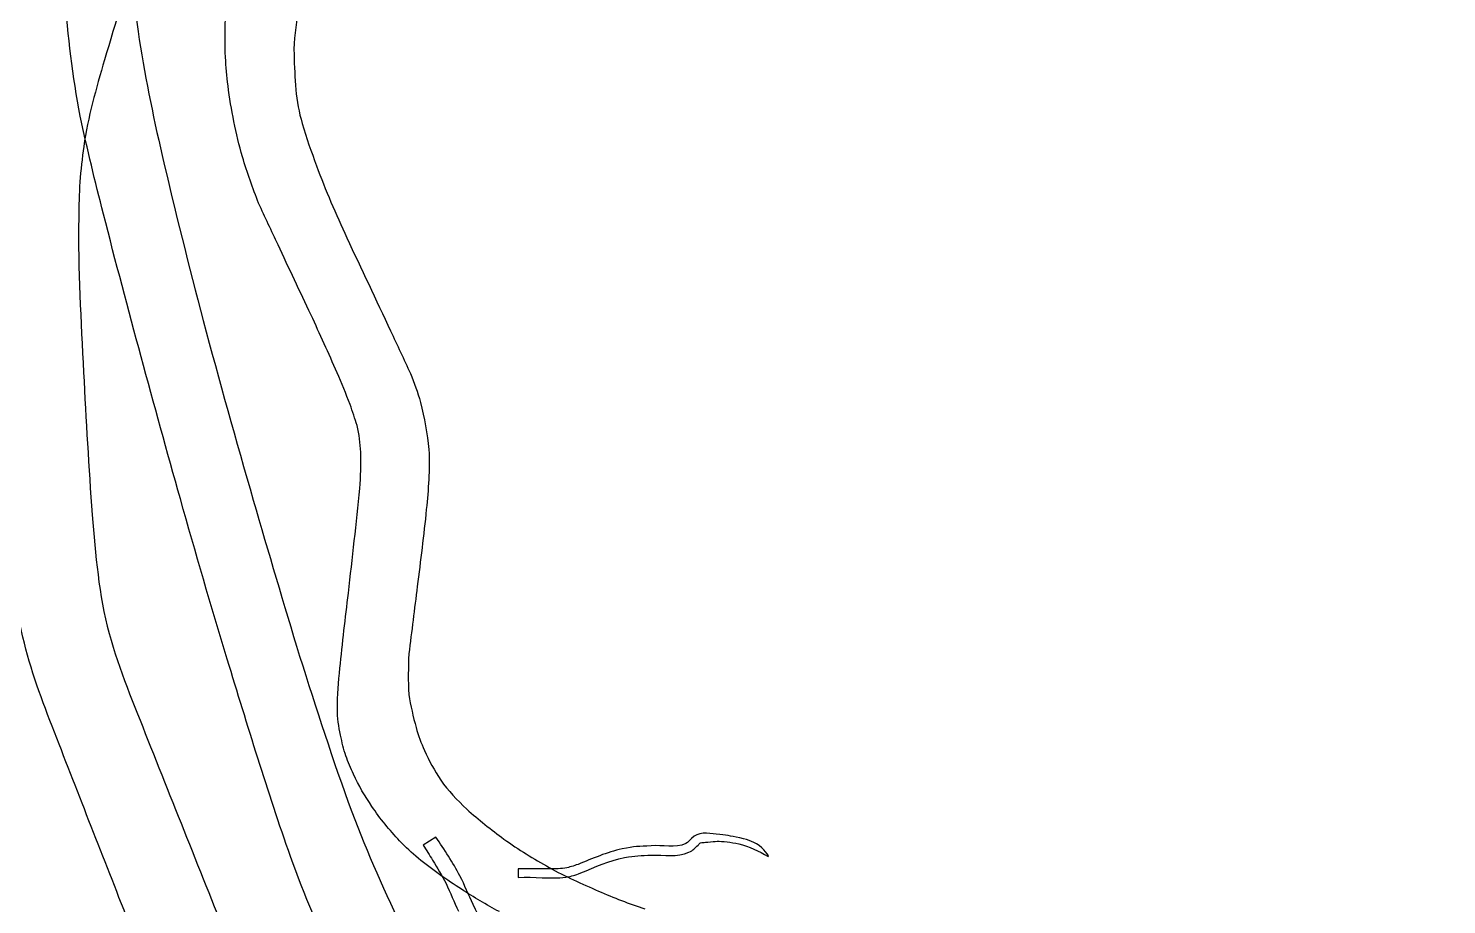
# Model space of a CAD drawing. Extents: x 5.1 to 86.3, y 5.1 to 86.3.
# Drawn here: x 45.26 to 66.63, y 30.43 to 43.63 of the extents above; entities that cross this region are included whole.
import ezdxf

# ---------------------------------------------------------------- set-up
doc = ezdxf.new("R2010")
doc.units = 0
doc.layers.add('View004', color=7, linetype='CONTINUOUS')

msp = doc.modelspace()

# ---------------------------------------------------------------- linework, layer by layer
at = {"layer": 'View004', "color": 1}
for p, q in [((51.401916, 31.445721), (51.210734, 31.322129)), ((51.210734, 31.322129), (51.210723, 31.322158)), ((56.407031, 31.152118), (56.413947, 31.160326)), ((56.413947, 31.160326), (56.413947, 31.160326)), ((52.641312, 30.967533), (52.64344, 30.836415)), ((52.64344, 30.836415), (52.643403, 30.836542))]:
    msp.add_line(p, q, dxfattribs=at)
at = {"layer": 'View004', "color": 3}
for points in [[(7.701295, 45.701241), (7.701295, 24.714421), (24.714474, 7.701243), (45.701294, 7.701243)], [(45.701294, 7.701243), (66.688114, 7.701243), (83.701293, 24.714421), (83.701293, 45.701241)]]:
    msp.add_open_spline(points, degree=3, dxfattribs=at)
at = {"layer": 'View004', "color": 1}
for points in [[(46.748421, 45.291037), (46.771874, 44.717915), (46.840203, 44.147791), (46.915532, 43.579536)], [(46.931903, 44.855655), (46.74928, 44.2905), (46.579323, 43.721338), (46.409712, 43.15218)], [(46.045362, 42.305726), (45.928285, 42.905438), (45.85758, 43.513409), (45.817148, 44.122869)], [(49.326182, 43.883129), (49.294984, 43.668639), (49.25595, 43.453427), (49.264721, 43.235733)], [(48.231797, 43.193839), (48.226553, 43.384026), (48.220215, 43.574435), (48.23115, 43.764552)], [(46.915532, 43.579536), (47.011059, 42.952767), (47.135151, 42.33056), (47.279644, 41.713302)], [(48.271158, 42.765152), (48.254073, 42.907604), (48.240682, 43.050644), (48.231797, 43.193839)], [(49.264721, 43.235733), (49.268977, 43.0584), (49.277625, 42.881077), (49.292005, 42.704266)], [(46.409712, 43.15218), (46.284916, 42.723665), (46.158963, 42.293374), (46.098372, 41.850104)], [(48.360406, 42.224613), (48.324253, 42.403686), (48.292295, 42.583629), (48.271158, 42.765152)], [(49.292005, 42.704266), (49.308793, 42.53241), (49.337863, 42.361225), (49.389119, 42.196084)], [(46.393766, 40.830816), (46.270654, 41.320737), (46.148201, 41.811104), (46.045362, 42.305726)], [(48.488698, 41.691119), (48.436311, 41.866469), (48.398699, 42.045797), (48.360406, 42.224613)], [(49.389119, 42.196084), (49.45039, 41.980084), (49.525233, 41.768342), (49.603819, 41.558119)], [(46.098372, 41.850104), (46.044176, 41.494787), (46.022584, 41.135363), (46.021283, 40.776137)], [(47.279644, 41.713302), (47.471385, 40.880941), (47.679373, 40.052421), (47.898191, 39.226786)], [(48.731726, 40.993065), (48.644473, 41.223504), (48.556796, 41.454121), (48.488698, 41.691119)], [(49.603819, 41.558119), (49.738383, 41.19028), (49.896058, 40.831413), (50.05841, 40.475133)], [(47.553597, 36.538453), (47.151939, 37.965108), (46.762336, 39.395238), (46.393766, 40.830816)], [(49.023479, 40.367834), (48.926586, 40.576396), (48.826882, 40.78377), (48.731726, 40.993065)], [(46.021283, 40.776137), (46.010392, 39.998622), (46.055194, 39.22181), (46.09425, 38.445601)], [(50.05841, 40.475133), (50.278492, 40.006565), (50.500713, 39.539006), (50.719313, 39.069741)], [(49.520723, 39.309673), (49.35585, 39.662801), (49.187865, 40.014473), (49.023479, 40.367834)], [(49.913682, 38.441082), (49.785765, 38.731983), (49.655363, 39.021811), (49.520723, 39.309673)], [(47.898191, 39.226786), (48.136441, 38.321728), (48.392449, 37.421473), (48.650365, 36.521858)], [(50.719313, 39.069741), (50.818611, 38.856612), (50.919712, 38.644273), (51.017894, 38.430654)], [(46.09425, 38.445601), (46.131536, 37.729652), (46.172485, 37.013837), (46.224596, 36.298807)], [(50.108906, 37.960797), (50.04806, 38.122591), (49.983826, 38.283072), (49.913682, 38.441082)], [(51.017894, 38.430654), (51.078527, 38.289158), (51.128059, 38.142995), (51.167815, 37.994327)], [(50.214395, 37.643421), (50.181031, 37.749679), (50.148397, 37.85657), (50.108906, 37.960797)], [(51.167815, 37.994327), (51.228258, 37.760548), (51.270334, 37.522094), (51.296662, 37.282172)], [(50.270103, 37.242875), (50.263795, 37.377681), (50.245837, 37.512116), (50.214395, 37.643421)], [(50.255367, 36.697042), (50.26891, 36.878624), (50.27933, 37.0608), (50.270103, 37.242875)], [(51.296662, 37.282172), (51.313557, 36.981597), (51.286881, 36.680927), (51.257773, 36.381943)], [(48.258514, 34.123878), (48.015438, 34.926346), (47.779421, 35.730953), (47.553597, 36.538453)], [(50.083163, 35.121612), (50.144472, 35.646316), (50.203286, 36.171337), (50.255367, 36.697042)], [(48.650365, 36.521858), (48.879619, 35.737552), (49.107608, 34.952794), (49.349353, 34.17223)], [(51.257773, 36.381943), (51.220996, 35.99436), (51.168692, 35.608457), (51.121375, 35.222064)], [(46.224596, 36.298807), (46.276276, 35.69947), (46.321139, 35.09485), (46.480254, 34.51221)], [(49.955608, 33.989149), (49.996154, 34.36686), (50.037283, 34.744506), (50.083163, 35.121612)], [(51.121375, 35.222064), (51.078922, 34.882978), (51.036831, 34.543847), (50.994581, 34.204736)], [(45.519218, 33.38075), (45.341313, 33.849697), (45.190039, 34.330649), (45.105043, 34.825765)], [(46.480254, 34.51221), (46.630977, 33.962059), (46.855658, 33.43631), (47.063825, 32.906306)], [(50.994581, 34.204736), (50.984921, 34.000528), (50.982398, 33.79591), (50.993061, 33.591688)], [(49.213187, 31.149654), (48.8629, 32.130463), (48.565899, 33.129092), (48.258514, 34.123878)], [(49.349353, 34.17223), (49.598627, 33.386164), (49.849365, 32.600106), (50.134608, 31.826208)], [(49.917501, 33.375257), (49.914157, 33.580554), (49.938713, 33.784871), (49.955608, 33.989149)], [(50.993061, 33.591688), (51.023119, 33.424162), (51.058064, 33.257262), (51.104032, 33.093356)], [(46.628141, 30.536772), (46.257038, 31.484191), (45.884655, 32.431134), (45.519218, 33.38075)], [(49.964424, 32.978683), (49.93961, 33.109555), (49.915928, 33.241549), (49.917501, 33.375257)], [(47.063825, 32.906306), (47.505689, 31.791435), (47.953178, 30.678786), (48.395988, 29.564304)], [(50.045777, 32.666341), (50.009252, 32.76776), (49.990046, 32.874218), (49.964424, 32.978683)], [(51.104032, 33.093356), (51.137009, 32.975734), (51.180292, 32.861419), (51.23049, 32.750109)], [(51.23049, 32.750109), (51.297492, 32.593758), (51.381705, 32.445035), (51.475482, 32.303251)], [(50.159425, 32.391649), (50.116698, 32.481046), (50.079611, 32.573264), (50.045777, 32.666341)], [(50.438708, 31.907133), (50.331887, 32.060243), (50.237971, 32.222258), (50.159425, 32.391649)], [(51.475482, 32.303251), (51.588199, 32.142963), (51.723172, 31.999413), (51.8664, 31.866154)], [(50.855759, 31.386401), (50.706646, 31.5515), (50.56035, 31.720351), (50.438708, 31.907133)], [(51.8664, 31.866154), (52.045166, 31.705955), (52.233844, 31.557075), (52.426994, 31.414672)], [(50.134608, 31.826208), (50.370808, 31.205229), (50.636417, 30.595507), (50.932676, 30.0008)], [(51.76436, 30.85884), (51.659164, 31.06371), (51.528859, 31.254089), (51.401916, 31.445721)], [(52.426994, 31.414672), (52.645415, 31.258206), (52.874153, 31.116613), (53.109541, 30.987179)], [(55.2513, 31.424424), (55.225308, 31.396904), (55.201276, 31.36696), (55.166605, 31.349161)], [(55.625962, 31.490187), (55.496739, 31.504764), (55.350869, 31.527054), (55.2513, 31.424424)], [(55.979034, 31.435102), (55.826977, 31.461824), (55.776762, 31.47317), (55.625962, 31.490187)], [(56.313174, 31.280298), (56.187113, 31.389163), (56.135207, 31.387063), (55.979034, 31.435102)], [(51.137686, 31.123721), (51.038577, 31.205528), (50.944859, 31.293842), (50.855759, 31.386401)], [(51.210723, 31.322158), (51.258002, 31.247412), (51.306153, 31.173201), (51.352567, 31.097912)], [(54.207964, 31.266367), (53.975833, 31.218517), (53.761589, 31.120223), (53.542897, 31.032794)], [(54.643404, 31.313616), (54.455504, 31.302178), (54.395505, 31.305028), (54.207964, 31.266367)], [(55.166605, 31.349161), (55.007643, 31.267531), (54.811611, 31.330176), (54.643404, 31.313616)], [(54.650755, 31.172188), (54.835744, 31.180251), (55.037499, 31.133868), (55.212516, 31.216306)], [(55.212516, 31.216306), (55.277785, 31.247048), (55.301536, 31.276642), (55.351207, 31.324077)], [(55.351207, 31.324077), (55.364119, 31.335598), (55.374706, 31.350395), (55.389914, 31.358649)], [(55.389914, 31.358649), (55.399968, 31.364121), (55.412516, 31.362297), (55.423893, 31.363513)], [(55.423893, 31.363513), (55.448487, 31.366097), (55.473149, 31.367921), (55.497788, 31.369973)], [(55.497788, 31.369973), (55.619409, 31.379967), (55.658634, 31.387324), (55.787505, 31.373241)], [(55.787505, 31.373241), (55.846519, 31.366781), (55.904522, 31.353154), (55.96303, 31.343115)], [(55.96303, 31.343115), (56.123684, 31.308679), (56.265444, 31.231259), (56.407031, 31.152118)], [(56.413947, 31.160326), (56.380355, 31.200317), (56.352698, 31.246162), (56.313174, 31.280298)], [(49.934329, 29.458876), (49.65105, 30.003099), (49.421961, 30.573329), (49.213187, 31.149654)], [(51.789041, 30.657768), (51.564783, 30.80273), (51.343051, 30.952607), (51.137686, 31.123721)], [(51.352567, 31.097912), (51.428643, 30.974511), (51.490512, 30.87234), (51.554106, 30.744796)], [(53.345594, 30.978181), (53.242633, 30.96181), (53.192554, 30.968149), (53.082161, 30.968369)], [(53.109541, 30.987179), (53.347989, 30.8515), (53.600043, 30.742007), (53.850543, 30.63092)], [(53.542897, 31.032794), (53.471434, 31.009865), (53.41937, 30.989915), (53.345594, 30.978181)], [(53.585613, 30.904395), (53.800276, 30.991528), (54.013251, 31.090775), (54.242172, 31.135442)], [(54.242172, 31.135442), (54.408639, 31.167924), (54.483629, 31.165036), (54.650755, 31.172188)], [(51.961144, 30.431162), (51.893535, 30.572482), (51.835902, 30.719513), (51.76436, 30.85884)], [(53.082161, 30.968369), (52.984043, 30.968554), (52.734247, 30.967967), (52.641312, 30.967533)], [(52.643403, 30.836542), (52.880444, 30.85333), (53.121822, 30.807654), (53.357977, 30.84133)], [(53.357977, 30.84133), (53.460457, 30.855945), (53.48635, 30.870301), (53.585613, 30.904395)], [(51.554106, 30.744796), (51.621936, 30.608759), (51.67608, 30.465122), (51.739945, 30.327141)], [(52.357541, 30.321564), (52.162779, 30.424367), (51.974571, 30.539251), (51.789041, 30.657768)], [(53.850543, 30.63092), (54.080242, 30.532084), (54.312939, 30.439954), (54.550497, 30.361648)], [(47.222222, 28.979524), (47.044281, 29.506047), (46.828633, 30.01866), (46.628141, 30.536772)], [(52.596544, 29.250658), (52.400886, 29.652547), (52.152835, 30.026992), (51.961144, 30.431162)]]:
    msp.add_open_spline(points, degree=3, dxfattribs=at)

doc.saveas('drawing.dxf')
